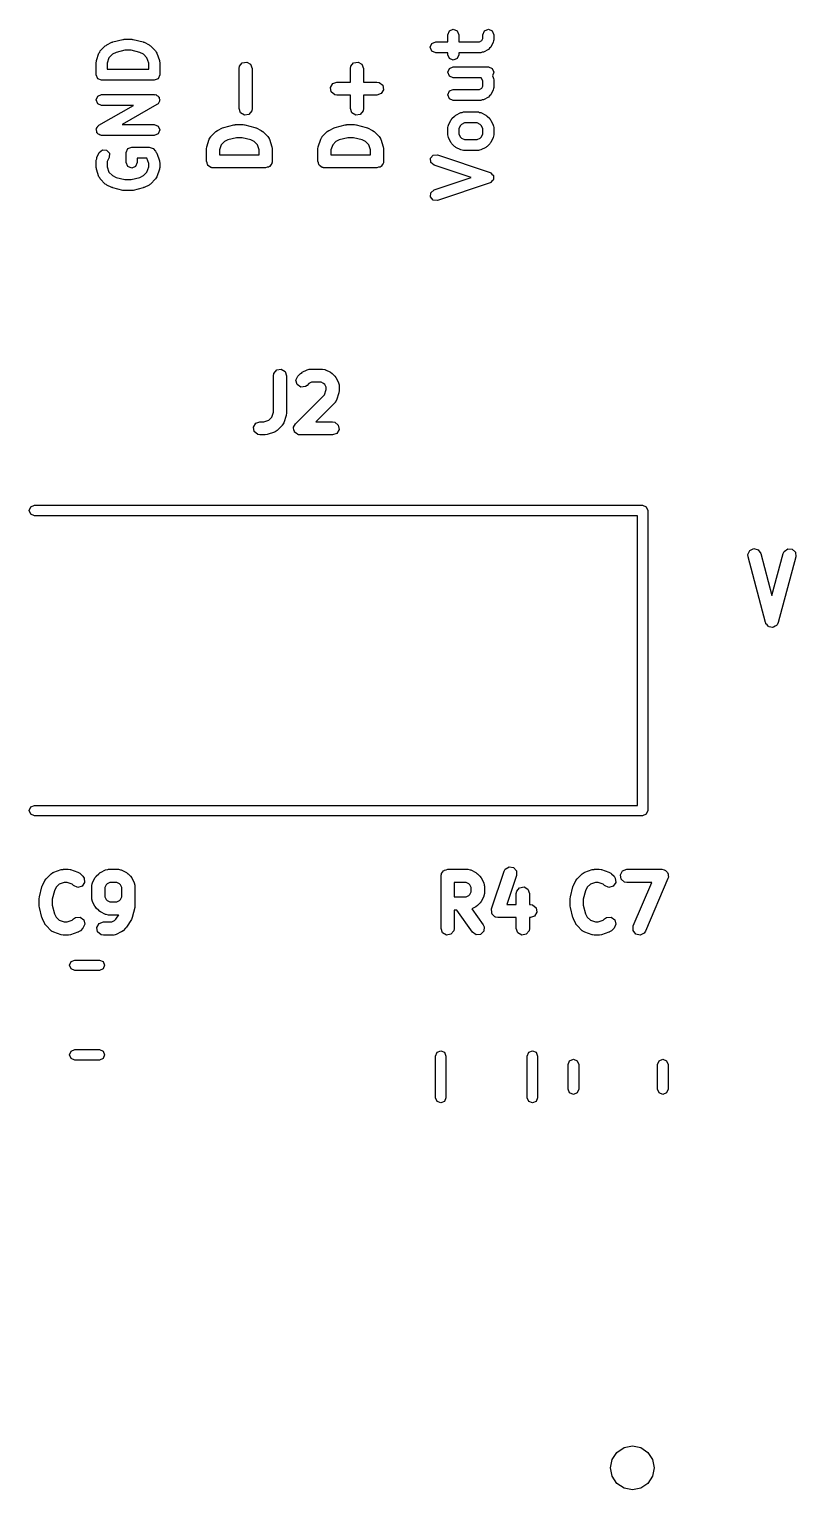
# Model space of a CAD drawing. Extents: x 83.3 to 116.6, y -116.8 to -83.3.
# Drawn here: x 96.94 to 105.68, y -99.97 to -83.32 of the extents above; entities that cross this region are included whole.
import ezdxf

# ---------------------------------------------------------------- set-up
doc = ezdxf.new("R2010")
doc.units = 0
doc.layers.add('BLACK', color=7, linetype='CONTINUOUS')

msp = doc.modelspace()

# ---------------------------------------------------------------- linework, layer by layer
at = {"layer": 'BLACK', "linetype": 'CONTINUOUS'}
for p, q in [((101.714, -83.3857), (101.732, -83.3415)), ((101.714, -83.4661), (101.714, -83.3857)), ((101.732, -83.3415), (101.776, -83.3232)), ((101.776, -83.3232), (101.821, -83.3415)), ((101.821, -83.3415), (101.839, -83.3857)), ((101.839, -83.3857), (101.839, -83.4661)), ((102.114, -83.3857), (102.132, -83.3415)), ((102.114, -83.4281), (102.114, -83.3857)), ((102.132, -83.3415), (102.176, -83.3232)), ((102.176, -83.3232), (102.221, -83.3415)), ((102.221, -83.3415), (102.239, -83.3857)), ((102.239, -83.3857), (102.239, -83.4429)), ((97.7508, -83.5701), (97.8079, -83.5129)), ((97.8079, -83.5129), (97.8175, -83.509)), ((97.8175, -83.509), (97.8242, -83.5012)), ((97.8242, -83.5012), (97.8813, -83.4727)), ((97.8813, -83.4727), (97.8884, -83.4722)), ((97.8884, -83.4722), (97.8941, -83.4679)), ((97.8941, -83.4679), (98.0084, -83.4394)), ((98.0084, -83.4394), (98.0162, -83.4405)), ((98.0162, -83.4405), (98.0236, -83.4375)), ((98.0236, -83.4375), (98.1093, -83.4375)), ((98.1093, -83.4375), (98.1166, -83.4405)), ((98.1166, -83.4405), (98.1244, -83.4394)), ((98.1244, -83.4394), (98.2387, -83.4679)), ((98.2387, -83.4679), (98.2444, -83.4722)), ((98.2444, -83.4722), (98.2515, -83.4727)), ((98.2515, -83.4727), (98.3087, -83.5012)), ((98.3087, -83.5012), (98.3154, -83.509)), ((98.3154, -83.509), (98.3249, -83.5129)), ((98.3249, -83.5129), (98.3821, -83.5701)), ((101.514, -83.5286), (101.532, -83.4844)), ((101.532, -83.5728), (101.514, -83.5286)), ((101.532, -83.4844), (101.576, -83.4661)), ((101.576, -83.4661), (101.714, -83.4661)), ((101.839, -83.4661), (102.076, -83.4661)), ((102.076, -83.4661), (102.101, -83.4534)), ((102.101, -83.4534), (102.114, -83.4281)), ((102.189, -83.5409), (102.176, -83.5559)), ((102.204, -83.5279), (102.189, -83.5409)), ((102.232, -83.4708), (102.204, -83.5279)), ((102.233, -83.4563), (102.232, -83.4708)), ((102.239, -83.4429), (102.233, -83.4563)), ((97.7039, -83.7), (97.7079, -83.6905)), ((97.7039, -83.8429), (97.7039, -83.7)), ((97.7071, -83.6802), (97.7357, -83.5945)), ((97.7079, -83.6905), (97.7071, -83.6802)), ((97.7357, -83.5945), (97.7452, -83.5835)), ((97.7452, -83.5835), (97.7508, -83.5701)), ((97.8496, -83.648), (97.8289, -83.7101)), ((97.8289, -83.7101), (97.8289, -83.7804)), ((97.8892, -83.6085), (97.8496, -83.648)), ((97.9311, -83.5875), (97.8892, -83.6085)), ((98.0313, -83.5625), (97.9311, -83.5875)), ((98.1016, -83.5625), (98.0313, -83.5625)), ((98.2018, -83.5875), (98.1016, -83.5625)), ((98.2437, -83.6085), (98.2018, -83.5875)), ((98.2832, -83.648), (98.2437, -83.6085)), ((98.3039, -83.7101), (98.2832, -83.648)), ((98.3039, -83.7804), (98.3039, -83.7101)), ((98.3821, -83.5701), (98.3876, -83.5835)), ((98.3876, -83.5835), (98.3971, -83.5945)), ((98.3971, -83.5945), (98.4257, -83.6802)), ((98.4257, -83.6802), (98.425, -83.6905)), ((98.425, -83.6905), (98.4289, -83.7)), ((98.4289, -83.7), (98.4289, -83.8429)), ((99.3374, -83.7458), (99.3704, -83.7065)), ((99.3704, -83.7065), (99.4209, -83.6976)), ((99.4209, -83.6976), (99.4653, -83.7232)), ((100.607, -83.7458), (100.64, -83.7065)), ((100.64, -83.7065), (100.691, -83.6976)), ((100.691, -83.6976), (100.735, -83.7232)), ((101.576, -83.5911), (101.532, -83.5728)), ((101.714, -83.5911), (101.576, -83.5911)), ((101.714, -83.6143), (101.714, -83.5911)), ((101.732, -83.6585), (101.714, -83.6143)), ((101.776, -83.6768), (101.732, -83.6585)), ((101.821, -83.6585), (101.776, -83.6768)), ((101.839, -83.6143), (101.821, -83.6585)), ((102.091, -83.5911), (101.839, -83.5911)), ((101.839, -83.5911), (101.839, -83.6143)), ((102.104, -83.5855), (102.091, -83.5911)), ((102.119, -83.5845), (102.104, -83.5855)), ((102.176, -83.5559), (102.119, -83.5845)), ((97.7222, -83.8871), (97.7039, -83.8429)), ((97.8289, -83.7804), (98.3039, -83.7804)), ((98.4289, -83.8429), (98.4106, -83.8871)), ((99.3329, -83.7714), (99.3374, -83.7458)), ((99.3329, -84.2286), (99.3329, -83.7714)), ((99.4653, -83.7232), (99.4829, -83.7714)), ((99.4829, -83.7714), (99.4829, -84.2286)), ((100.603, -83.7714), (100.607, -83.7458)), ((100.603, -83.925), (100.603, -83.7714)), ((100.735, -83.7232), (100.753, -83.7714)), ((100.753, -83.7714), (100.753, -83.925)), ((101.714, -83.8143), (101.732, -83.7701)), ((101.732, -83.8585), (101.714, -83.8143)), ((101.732, -83.7701), (101.776, -83.7518)), ((101.776, -83.8768), (101.732, -83.8585)), ((101.776, -83.7518), (102.176, -83.7518)), ((102.093, -83.8768), (101.776, -83.8768)), ((102.096, -83.8799), (102.093, -83.8768)), ((102.114, -83.9148), (102.096, -83.8799)), ((102.176, -83.7518), (102.221, -83.7701)), ((102.221, -83.7701), (102.239, -83.8143)), ((102.239, -83.8143), (102.223, -83.8531)), ((102.223, -83.8531), (102.232, -83.8721)), ((102.232, -83.8721), (102.233, -83.8866)), ((97.7664, -83.9054), (97.7222, -83.8871)), ((98.3664, -83.9054), (97.7664, -83.9054)), ((98.4106, -83.8871), (98.3664, -83.9054)), ((100.375, -83.987), (100.401, -83.9425)), ((100.384, -84.0375), (100.375, -83.987)), ((100.424, -84.0705), (100.384, -84.0375)), ((100.401, -83.9425), (100.449, -83.925)), ((100.449, -83.925), (100.603, -83.925)), ((100.753, -83.925), (100.906, -83.925)), ((100.906, -83.925), (100.932, -83.9295)), ((100.932, -83.9295), (100.971, -83.9625)), ((100.98, -84.013), (100.955, -84.0575)), ((100.971, -83.9625), (100.98, -84.013)), ((101.714, -84.0714), (101.732, -84.0272)), ((101.732, -84.0272), (101.776, -84.0089)), ((101.776, -84.0089), (102.076, -84.0089)), ((102.076, -84.0089), (102.101, -83.9963)), ((102.101, -83.9963), (102.114, -83.971)), ((102.114, -83.971), (102.114, -83.9148)), ((102.232, -84.0137), (102.204, -84.0708)), ((102.233, -83.9992), (102.232, -84.0137)), ((102.233, -83.8866), (102.239, -83.9)), ((102.239, -83.9857), (102.233, -83.9992)), ((102.239, -83.9), (102.239, -83.9857)), ((97.7039, -84.1286), (97.7222, -84.0844)), ((97.7222, -84.1728), (97.7039, -84.1286)), ((97.7222, -84.0844), (97.7664, -84.0661)), ((97.7664, -84.1911), (97.7222, -84.1728)), ((97.7354, -84.4172), (98.1311, -84.1911)), ((97.7664, -84.0661), (98.3664, -84.0661)), ((98.1311, -84.1911), (97.7664, -84.1911)), ((98.3974, -84.1828), (98.0018, -84.4089)), ((98.3664, -84.0661), (98.3744, -84.0694)), ((98.3744, -84.0694), (98.3829, -84.0683)), ((98.3829, -84.0683), (98.3957, -84.0782)), ((98.3957, -84.0782), (98.4106, -84.0844)), ((98.4027, -84.176), (98.3974, -84.1828)), ((98.4106, -84.1728), (98.4027, -84.176)), ((98.4106, -84.0844), (98.4139, -84.0923)), ((98.4168, -84.1578), (98.4106, -84.1728)), ((98.4139, -84.0923), (98.4207, -84.0976)), ((98.4267, -84.145), (98.4168, -84.1578)), ((98.4207, -84.0976), (98.4227, -84.1136)), ((98.4227, -84.1136), (98.4289, -84.1286)), ((98.4289, -84.1286), (98.4256, -84.1365)), ((98.4256, -84.1365), (98.4267, -84.145)), ((100.449, -84.075), (100.424, -84.0705)), ((100.603, -84.075), (100.449, -84.075)), ((100.603, -84.2286), (100.603, -84.075)), ((100.906, -84.075), (100.753, -84.075)), ((100.753, -84.075), (100.753, -84.2286)), ((100.955, -84.0575), (100.906, -84.075)), ((101.732, -84.1156), (101.714, -84.0714)), ((101.776, -84.1339), (101.732, -84.1156)), ((102.091, -84.1339), (101.776, -84.1339)), ((102.104, -84.1284), (102.091, -84.1339)), ((102.119, -84.1273), (102.104, -84.1284)), ((102.176, -84.0988), (102.119, -84.1273)), ((102.189, -84.0838), (102.176, -84.0988)), ((102.204, -84.0708), (102.189, -84.0838)), ((99.3504, -84.2768), (99.3329, -84.2286)), ((99.3948, -84.3024), (99.3504, -84.2768)), ((99.4454, -84.2935), (99.3948, -84.3024)), ((99.4783, -84.2542), (99.4454, -84.2935)), ((99.4829, -84.2286), (99.4783, -84.2542)), ((100.62, -84.2768), (100.603, -84.2286)), ((100.665, -84.3024), (100.62, -84.2768)), ((100.715, -84.2935), (100.665, -84.3024)), ((100.748, -84.2542), (100.715, -84.2935)), ((100.753, -84.2286), (100.748, -84.2542)), ((101.721, -84.4149), (101.749, -84.3578)), ((101.749, -84.3578), (101.757, -84.351)), ((101.757, -84.351), (101.761, -84.3415)), ((101.761, -84.3415), (101.789, -84.3129)), ((101.789, -84.3129), (101.799, -84.309)), ((101.799, -84.309), (101.806, -84.3012)), ((101.806, -84.3012), (101.863, -84.2727)), ((101.863, -84.2727), (101.877, -84.2716)), ((101.877, -84.2716), (101.891, -84.2661)), ((101.891, -84.2661), (102.062, -84.2661)), ((102.062, -84.2661), (102.076, -84.2716)), ((102.076, -84.2716), (102.09, -84.2727)), ((102.09, -84.2727), (102.147, -84.3012)), ((102.147, -84.3012), (102.154, -84.309)), ((102.154, -84.309), (102.163, -84.3129)), ((102.163, -84.3129), (102.192, -84.3415)), ((102.192, -84.3415), (102.196, -84.351)), ((102.196, -84.351), (102.204, -84.3578)), ((102.204, -84.3578), (102.232, -84.4149)), ((97.7039, -84.4714), (97.7072, -84.4635)), ((97.7101, -84.4864), (97.7039, -84.4714)), ((97.7061, -84.455), (97.716, -84.4422)), ((97.7072, -84.4635), (97.7061, -84.455)), ((97.7122, -84.5024), (97.7101, -84.4864)), ((97.7189, -84.5077), (97.7122, -84.5024)), ((97.716, -84.4422), (97.7222, -84.4272)), ((97.7222, -84.5156), (97.7189, -84.5077)), ((97.7222, -84.4272), (97.7302, -84.4239)), ((97.7372, -84.5218), (97.7222, -84.5156)), ((97.7302, -84.4239), (97.7354, -84.4172)), ((97.75, -84.5317), (97.7372, -84.5218)), ((97.7585, -84.5306), (97.75, -84.5317)), ((97.7664, -84.5339), (97.7585, -84.5306)), ((98.3664, -84.5339), (97.7664, -84.5339)), ((98.0018, -84.4089), (98.3664, -84.4089)), ((98.3664, -84.4089), (98.4106, -84.4272)), ((98.4106, -84.5156), (98.3664, -84.5339)), ((98.4106, -84.4272), (98.4289, -84.4714)), ((98.4289, -84.4714), (98.4106, -84.5156)), ((99.0063, -84.5534), (99.0101, -84.551)), ((99.0101, -84.551), (99.012, -84.547)), ((99.012, -84.547), (99.0691, -84.4898)), ((99.0691, -84.4898), (99.0875, -84.477)), ((99.0875, -84.477), (99.0886, -84.4758)), ((99.0886, -84.4758), (99.1457, -84.4472)), ((99.1457, -84.4472), (99.1582, -84.4435)), ((99.1582, -84.4435), (99.1611, -84.4415)), ((99.1611, -84.4415), (99.2754, -84.413)), ((99.2754, -84.413), (99.2903, -84.4119)), ((99.2903, -84.4119), (99.2936, -84.4107)), ((99.2936, -84.4107), (99.3793, -84.4107)), ((99.3793, -84.4107), (99.394, -84.4133)), ((99.394, -84.4133), (99.3975, -84.413)), ((99.3975, -84.413), (99.5118, -84.4415)), ((99.5118, -84.4415), (99.5236, -84.4468)), ((99.5236, -84.4468), (99.5271, -84.4472)), ((99.5271, -84.4472), (99.5843, -84.4758)), ((99.5843, -84.4758), (99.6023, -84.4891)), ((99.6023, -84.4891), (99.6037, -84.4898)), ((99.6037, -84.4898), (99.6609, -84.547)), ((99.6609, -84.547), (99.6758, -84.5683)), ((100.276, -84.5534), (100.28, -84.551)), ((100.28, -84.551), (100.282, -84.547)), ((100.282, -84.547), (100.339, -84.4898)), ((100.339, -84.4898), (100.357, -84.477)), ((100.357, -84.477), (100.359, -84.4758)), ((100.359, -84.4758), (100.416, -84.4472)), ((100.416, -84.4472), (100.428, -84.4435)), ((100.428, -84.4435), (100.431, -84.4415)), ((100.431, -84.4415), (100.545, -84.413)), ((100.545, -84.413), (100.56, -84.4119)), ((100.56, -84.4119), (100.564, -84.4107)), ((100.564, -84.4107), (100.649, -84.4107)), ((100.649, -84.4107), (100.664, -84.4133)), ((100.664, -84.4133), (100.667, -84.413)), ((100.667, -84.413), (100.782, -84.4415)), ((100.782, -84.4415), (100.794, -84.4468)), ((100.794, -84.4468), (100.797, -84.4472)), ((100.797, -84.4472), (100.854, -84.4758)), ((100.854, -84.4758), (100.872, -84.4891)), ((100.872, -84.4891), (100.874, -84.4898)), ((100.874, -84.4898), (100.931, -84.547)), ((100.931, -84.547), (100.946, -84.5683)), ((101.714, -84.4429), (101.719, -84.4294)), ((101.714, -84.5286), (101.714, -84.4429)), ((101.719, -84.542), (101.714, -84.5286)), ((101.719, -84.4294), (101.721, -84.4149)), ((101.721, -84.5565), (101.719, -84.542)), ((101.856, -84.4227), (101.839, -84.4576)), ((101.839, -84.4576), (101.839, -84.5138)), ((101.839, -84.5138), (101.856, -84.5487)), ((101.871, -84.4085), (101.856, -84.4227)), ((101.856, -84.5487), (101.871, -84.5629)), ((101.905, -84.3911), (101.871, -84.4085)), ((102.047, -84.3911), (101.905, -84.3911)), ((102.082, -84.4085), (102.047, -84.3911)), ((102.096, -84.4227), (102.082, -84.4085)), ((102.082, -84.5629), (102.096, -84.5487)), ((102.114, -84.4576), (102.096, -84.4227)), ((102.096, -84.5487), (102.114, -84.5138)), ((102.114, -84.5138), (102.114, -84.4576)), ((102.232, -84.4149), (102.233, -84.4294)), ((102.233, -84.542), (102.232, -84.5565)), ((102.233, -84.4294), (102.239, -84.4429)), ((102.239, -84.5286), (102.233, -84.542)), ((102.239, -84.4429), (102.239, -84.5286)), ((97.7391, -84.7292), (97.7752, -84.6978)), ((97.7752, -84.6978), (97.823, -84.7012)), ((97.823, -84.7012), (97.8543, -84.7374)), ((98.0468, -84.7286), (98.0651, -84.6844)), ((98.0651, -84.6844), (98.1093, -84.6661)), ((98.1093, -84.6661), (98.3093, -84.6661)), ((98.3093, -84.6661), (98.3207, -84.6708)), ((98.3207, -84.6708), (98.3535, -84.6844)), ((98.3535, -84.6844), (98.382, -84.7129)), ((98.382, -84.7129), (98.3876, -84.7264)), ((98.9614, -84.6857), (98.9653, -84.6636)), ((98.9614, -84.8286), (98.9614, -84.6857)), ((98.9653, -84.662), (98.9938, -84.5763)), ((98.9653, -84.6636), (98.9653, -84.662)), ((98.9938, -84.5763), (99.0063, -84.5534)), ((99.1306, -84.6405), (99.1114, -84.6979)), ((99.1114, -84.6979), (99.1114, -84.7536)), ((99.1666, -84.6045), (99.1306, -84.6405)), ((99.2055, -84.585), (99.1666, -84.6045)), ((99.3028, -84.5607), (99.2055, -84.585)), ((99.3701, -84.5607), (99.3028, -84.5607)), ((99.4674, -84.585), (99.3701, -84.5607)), ((99.5063, -84.6045), (99.4674, -84.585)), ((99.5423, -84.6405), (99.5063, -84.6045)), ((99.5614, -84.6979), (99.5423, -84.6405)), ((99.5614, -84.7536), (99.5614, -84.6979)), ((99.6758, -84.5683), (99.6762, -84.5728)), ((99.6762, -84.5728), (99.679, -84.5763)), ((99.679, -84.5763), (99.7076, -84.662)), ((99.7076, -84.662), (99.7109, -84.6842)), ((99.7109, -84.6842), (99.7114, -84.6857)), ((99.7114, -84.6857), (99.7114, -84.8286)), ((100.231, -84.6857), (100.235, -84.6636)), ((100.231, -84.8286), (100.231, -84.6857)), ((100.235, -84.662), (100.264, -84.5763)), ((100.235, -84.6636), (100.235, -84.662)), ((100.264, -84.5763), (100.276, -84.5534)), ((100.401, -84.6405), (100.381, -84.6979)), ((100.381, -84.6979), (100.381, -84.7536)), ((100.437, -84.6045), (100.401, -84.6405)), ((100.475, -84.585), (100.437, -84.6045)), ((100.573, -84.5607), (100.475, -84.585)), ((100.64, -84.5607), (100.573, -84.5607)), ((100.737, -84.585), (100.64, -84.5607)), ((100.776, -84.6045), (100.737, -84.585)), ((100.812, -84.6405), (100.776, -84.6045)), ((100.831, -84.6979), (100.812, -84.6405)), ((100.831, -84.7536), (100.831, -84.6979)), ((100.946, -84.5683), (100.946, -84.5728)), ((100.946, -84.5728), (100.949, -84.5763)), ((100.949, -84.5763), (100.978, -84.662)), ((100.978, -84.662), (100.981, -84.6842)), ((100.981, -84.6842), (100.981, -84.6857)), ((100.981, -84.6857), (100.981, -84.8286)), ((101.749, -84.6137), (101.721, -84.5565)), ((101.757, -84.6204), (101.749, -84.6137)), ((101.761, -84.6299), (101.757, -84.6204)), ((101.789, -84.6585), (101.761, -84.6299)), ((101.799, -84.6624), (101.789, -84.6585)), ((101.806, -84.6702), (101.799, -84.6624)), ((101.863, -84.6988), (101.806, -84.6702)), ((101.877, -84.6998), (101.863, -84.6988)), ((101.871, -84.5629), (101.905, -84.5804)), ((101.891, -84.7054), (101.877, -84.6998)), ((102.062, -84.7054), (101.891, -84.7054)), ((101.905, -84.5804), (102.047, -84.5804)), ((102.047, -84.5804), (102.082, -84.5629)), ((102.076, -84.6998), (102.062, -84.7054)), ((102.09, -84.6988), (102.076, -84.6998)), ((102.147, -84.6702), (102.09, -84.6988)), ((102.154, -84.6624), (102.147, -84.6702)), ((102.163, -84.6585), (102.154, -84.6624)), ((102.192, -84.6299), (102.163, -84.6585)), ((102.196, -84.6204), (102.192, -84.6299)), ((102.204, -84.6137), (102.196, -84.6204)), ((102.232, -84.5565), (102.204, -84.6137)), ((97.7039, -84.8143), (97.7095, -84.8008)), ((97.7039, -84.9), (97.7039, -84.8143)), ((97.7095, -84.8008), (97.7105, -84.7863)), ((97.7105, -84.7863), (97.7391, -84.7292)), ((97.8509, -84.7851), (97.8289, -84.829)), ((97.8289, -84.829), (97.8289, -84.8899)), ((97.8543, -84.7374), (97.8509, -84.7851)), ((98.0468, -84.8429), (98.0468, -84.7286)), ((98.0651, -84.8871), (98.0468, -84.8429)), ((98.1718, -84.8429), (98.1535, -84.8871)), ((98.2833, -84.7911), (98.1718, -84.7911)), ((98.1718, -84.7911), (98.1718, -84.8429)), ((98.3039, -84.853), (98.2833, -84.7911)), ((98.3039, -84.8899), (98.3039, -84.853)), ((98.3876, -84.7264), (98.3971, -84.7374)), ((98.3971, -84.7374), (98.4257, -84.8231)), ((98.4257, -84.8231), (98.425, -84.8334)), ((98.425, -84.8334), (98.4289, -84.8429)), ((98.4289, -84.8429), (98.4289, -84.9)), ((98.9681, -84.8469), (98.9614, -84.8286)), ((98.9715, -84.8661), (98.9681, -84.8469)), ((98.9767, -84.8704), (98.9715, -84.8661)), ((98.979, -84.8768), (98.9767, -84.8704)), ((98.9958, -84.8865), (98.979, -84.8768)), ((99.1114, -84.7536), (99.5614, -84.7536)), ((99.6944, -84.8691), (99.6846, -84.886)), ((99.7069, -84.8542), (99.6944, -84.8691)), ((99.7086, -84.8445), (99.7069, -84.8542)), ((99.7103, -84.8416), (99.7086, -84.8445)), ((99.7114, -84.8286), (99.7097, -84.8383)), ((99.7097, -84.8383), (99.7103, -84.8416)), ((100.238, -84.8469), (100.231, -84.8286)), ((100.241, -84.8661), (100.238, -84.8469)), ((100.247, -84.8704), (100.241, -84.8661)), ((100.249, -84.8768), (100.247, -84.8704)), ((100.266, -84.8865), (100.249, -84.8768)), ((100.381, -84.7536), (100.831, -84.7536)), ((100.964, -84.8691), (100.955, -84.886)), ((100.977, -84.8542), (100.964, -84.8691)), ((100.979, -84.8445), (100.977, -84.8542)), ((100.98, -84.8416), (100.979, -84.8445)), ((100.981, -84.8286), (100.98, -84.8383)), ((100.98, -84.8383), (100.98, -84.8416)), ((101.517, -84.7945), (101.548, -84.7584)), ((101.521, -84.8422), (101.517, -84.7945)), ((101.557, -84.8736), (101.521, -84.8422)), ((101.548, -84.7584), (101.596, -84.755)), ((101.979, -85.0143), (101.557, -84.8736)), ((101.596, -84.755), (102.196, -84.955)), ((97.7079, -84.9095), (97.7039, -84.9)), ((97.7071, -84.9198), (97.7079, -84.9095)), ((97.7357, -85.0055), (97.7071, -84.9198)), ((97.7452, -85.0165), (97.7357, -85.0055)), ((97.7508, -85.0299), (97.7452, -85.0165)), ((97.8079, -85.0871), (97.7508, -85.0299)), ((97.8289, -84.8899), (97.8496, -84.952)), ((97.8496, -84.952), (97.8892, -84.9915)), ((97.8892, -84.9915), (97.9311, -85.0125)), ((97.9311, -85.0125), (98.0313, -85.0375)), ((98.0313, -85.0375), (98.1016, -85.0375)), ((98.1093, -84.9054), (98.0651, -84.8871)), ((98.1016, -85.0375), (98.2018, -85.0125)), ((98.1535, -84.8871), (98.1093, -84.9054)), ((98.2018, -85.0125), (98.2437, -84.9915)), ((98.2437, -84.9915), (98.2832, -84.952)), ((98.2832, -84.952), (98.3039, -84.8899)), ((98.3821, -85.0299), (98.3249, -85.0871)), ((98.3876, -85.0165), (98.3821, -85.0299)), ((98.3971, -85.0055), (98.3876, -85.0165)), ((98.4257, -84.9198), (98.3971, -85.0055)), ((98.4289, -84.9), (98.425, -84.9095)), ((98.425, -84.9095), (98.4257, -84.9198)), ((99.0108, -84.899), (98.9958, -84.8865)), ((99.0205, -84.9008), (99.0108, -84.899)), ((99.0234, -84.9024), (99.0205, -84.9008)), ((99.0267, -84.9019), (99.0234, -84.9024)), ((99.0364, -84.9036), (99.0267, -84.9019)), ((99.6364, -84.9036), (99.0364, -84.9036)), ((99.6547, -84.8969), (99.6364, -84.9036)), ((99.6739, -84.8935), (99.6547, -84.8969)), ((99.6783, -84.8883), (99.6739, -84.8935)), ((99.6846, -84.886), (99.6783, -84.8883)), ((100.281, -84.899), (100.266, -84.8865)), ((100.291, -84.9008), (100.281, -84.899)), ((100.293, -84.9024), (100.291, -84.9008)), ((100.297, -84.9019), (100.293, -84.9024)), ((100.306, -84.9036), (100.297, -84.9019)), ((100.906, -84.9036), (100.306, -84.9036)), ((100.925, -84.8969), (100.906, -84.9036)), ((100.944, -84.8935), (100.925, -84.8969)), ((100.948, -84.8883), (100.944, -84.8935)), ((100.955, -84.886), (100.948, -84.8883)), ((101.557, -85.155), (101.979, -85.0143)), ((102.196, -84.955), (102.2, -84.9581)), ((102.2, -84.9581), (102.204, -84.9584)), ((102.204, -84.9584), (102.217, -84.9733)), ((102.217, -84.9733), (102.232, -84.9863)), ((102.232, -85.0422), (102.217, -85.0552)), ((102.232, -84.9863), (102.233, -84.991)), ((102.233, -85.0376), (102.232, -85.0422)), ((102.233, -84.991), (102.236, -84.9945)), ((102.236, -85.034), (102.233, -85.0376)), ((102.236, -84.9945), (102.234, -85.0143)), ((102.234, -85.0143), (102.236, -85.034)), ((97.8175, -85.091), (97.8079, -85.0871)), ((97.8242, -85.0988), (97.8175, -85.091)), ((97.8813, -85.1273), (97.8242, -85.0988)), ((97.8884, -85.1278), (97.8813, -85.1273)), ((97.8941, -85.1321), (97.8884, -85.1278)), ((98.0084, -85.1606), (97.8941, -85.1321)), ((98.0162, -85.1595), (98.0084, -85.1606)), ((98.0236, -85.1625), (98.0162, -85.1595)), ((98.1093, -85.1625), (98.0236, -85.1625)), ((98.1166, -85.1595), (98.1093, -85.1625)), ((98.1244, -85.1606), (98.1166, -85.1595)), ((98.2387, -85.1321), (98.1244, -85.1606)), ((98.2444, -85.1278), (98.2387, -85.1321)), ((98.2515, -85.1273), (98.2444, -85.1278)), ((98.3087, -85.0988), (98.2515, -85.1273)), ((98.3154, -85.091), (98.3087, -85.0988)), ((98.3249, -85.0871), (98.3154, -85.091)), ((101.517, -85.234), (101.521, -85.1863)), ((101.521, -85.1863), (101.557, -85.155)), ((102.196, -85.0736), (101.596, -85.2736)), ((102.2, -85.0705), (102.196, -85.0736)), ((102.204, -85.0702), (102.2, -85.0705)), ((102.217, -85.0552), (102.204, -85.0702)), ((101.548, -85.2702), (101.517, -85.234)), ((101.596, -85.2736), (101.548, -85.2702)), ((99.7295, -87.2458), (99.7625, -87.2065)), ((99.7625, -87.2065), (99.813, -87.1976)), ((99.813, -87.1976), (99.8575, -87.2232)), ((100.052, -87.2329), (100.109, -87.2043)), ((100.109, -87.2043), (100.134, -87.1969)), ((100.134, -87.1969), (100.139, -87.198)), ((100.139, -87.198), (100.143, -87.1964)), ((100.143, -87.1964), (100.286, -87.1964)), ((100.286, -87.1964), (100.311, -87.201)), ((100.311, -87.201), (100.315, -87.2038)), ((100.315, -87.2038), (100.319, -87.2043)), ((100.319, -87.2043), (100.376, -87.2329)), ((99.725, -87.2714), (99.7295, -87.2458)), ((99.725, -87.6878), (99.725, -87.2714)), ((99.8575, -87.2232), (99.875, -87.2714)), ((99.875, -87.2714), (99.875, -87.7)), ((99.9824, -87.322), (100.004, -87.2755)), ((99.9957, -87.3716), (99.9824, -87.322)), ((100.038, -87.401), (99.9957, -87.3716)), ((100.004, -87.2755), (100.033, -87.247)), ((100.033, -87.247), (100.051, -87.2341)), ((100.051, -87.2341), (100.052, -87.2329)), ((100.13, -87.3616), (100.11, -87.3816)), ((100.161, -87.3464), (100.13, -87.3616)), ((100.268, -87.3464), (100.161, -87.3464)), ((100.298, -87.3616), (100.268, -87.3464)), ((100.31, -87.373), (100.298, -87.3616)), ((100.325, -87.4034), (100.31, -87.373)), ((100.376, -87.2329), (100.394, -87.2463)), ((100.394, -87.2463), (100.396, -87.247)), ((100.396, -87.247), (100.424, -87.2755)), ((100.424, -87.2755), (100.437, -87.2939)), ((100.437, -87.2939), (100.439, -87.295)), ((100.439, -87.295), (100.467, -87.3522)), ((100.467, -87.3522), (100.475, -87.3771)), ((100.475, -87.3771), (100.473, -87.3815)), ((99.9755, -87.8184), (100.306, -87.4881)), ((100.089, -87.3965), (100.038, -87.401)), ((100.11, -87.3816), (100.089, -87.3965)), ((100.306, -87.4881), (100.325, -87.4307)), ((100.325, -87.4307), (100.325, -87.4034)), ((100.471, -87.4666), (100.443, -87.5523)), ((100.475, -87.4429), (100.471, -87.4649)), ((100.471, -87.4649), (100.471, -87.4666)), ((100.473, -87.3815), (100.475, -87.3857)), ((100.475, -87.3857), (100.475, -87.4429)), ((99.7059, -87.7452), (99.725, -87.6878)), ((99.875, -87.7), (99.8711, -87.7221)), ((100.424, -87.5816), (100.21, -87.7964)), ((100.426, -87.5775), (100.424, -87.5816)), ((100.43, -87.5752), (100.426, -87.5775)), ((100.443, -87.5523), (100.43, -87.5752)), ((99.4976, -87.8584), (99.5232, -87.814)), ((99.5065, -87.9089), (99.4976, -87.8584)), ((99.5232, -87.814), (99.5714, -87.7964)), ((99.5714, -87.7964), (99.6164, -87.7964)), ((99.6164, -87.7964), (99.6738, -87.7773)), ((99.6738, -87.7773), (99.7059, -87.7452)), ((99.8245, -87.8387), (99.7673, -87.8959)), ((99.8264, -87.8347), (99.8245, -87.8387)), ((99.8302, -87.8323), (99.8264, -87.8347)), ((99.8426, -87.8094), (99.8302, -87.8323)), ((99.8712, -87.7237), (99.8426, -87.8094)), ((99.8711, -87.7221), (99.8712, -87.7237)), ((99.9539, -87.8649), (99.9553, -87.8618)), ((99.9597, -87.8867), (99.9539, -87.8649)), ((99.9547, -87.8584), (99.966, -87.8388)), ((99.9553, -87.8618), (99.9547, -87.8584)), ((99.966, -87.8388), (99.9755, -87.8184)), ((100.21, -87.7964), (100.4, -87.7964)), ((100.4, -87.7964), (100.426, -87.801)), ((100.426, -87.801), (100.465, -87.8339)), ((100.465, -87.8339), (100.474, -87.8845)), ((99.5458, -87.9419), (99.5065, -87.9089)), ((99.5714, -87.9464), (99.5458, -87.9419)), ((99.6286, -87.9464), (99.5714, -87.9464)), ((99.6301, -87.9459), (99.6286, -87.9464)), ((99.6523, -87.9426), (99.6301, -87.9459)), ((99.738, -87.914), (99.6523, -87.9426)), ((99.7415, -87.9112), (99.738, -87.914)), ((99.746, -87.9108), (99.7415, -87.9112)), ((99.7673, -87.8959), (99.746, -87.9108)), ((99.9636, -87.9089), (99.9597, -87.8867)), ((99.9662, -87.9111), (99.9636, -87.9089)), ((99.9671, -87.9144), (99.9662, -87.9111)), ((99.9856, -87.9274), (99.9671, -87.9144)), ((100.003, -87.9419), (99.9856, -87.9274)), ((100.008, -87.9427), (100.003, -87.9419)), ((100.009, -87.9439), (100.008, -87.9427)), ((100.012, -87.9436), (100.009, -87.9439)), ((100.029, -87.9464), (100.012, -87.9436)), ((100.4, -87.9464), (100.029, -87.9464)), ((100.448, -87.9289), (100.4, -87.9464)), ((100.474, -87.8845), (100.448, -87.9289)), ((96.94, -88.8075), (96.9576, -88.7651)), ((96.9576, -88.8499), (96.94, -88.8075)), ((96.9576, -88.7651), (97, -88.7475)), ((97, -88.8675), (96.9576, -88.8499)), ((97, -88.7475), (103.935, -88.7475)), ((103.875, -88.8675), (97, -88.8675)), ((103.875, -92.1675), (103.875, -88.8675)), ((103.935, -88.7475), (103.977, -88.7651)), ((103.977, -88.7651), (103.995, -88.8075)), ((103.995, -88.8075), (103.995, -92.2275)), ((105.135, -89.3094), (105.157, -89.2629)), ((105.137, -89.3353), (105.135, -89.3094)), ((105.337, -90.0853), (105.137, -89.3353)), ((105.157, -89.2629), (105.203, -89.2413)), ((105.203, -89.2413), (105.253, -89.2546)), ((105.253, -89.2546), (105.282, -89.2967)), ((105.282, -89.2967), (105.41, -89.7749)), ((105.41, -89.7749), (105.537, -89.2967)), ((105.682, -89.3353), (105.482, -90.0853)), ((105.537, -89.2967), (105.548, -89.2731)), ((105.548, -89.2731), (105.59, -89.2436)), ((105.59, -89.2436), (105.641, -89.248)), ((105.641, -89.248), (105.678, -89.2842)), ((105.678, -89.2842), (105.682, -89.3353)), ((105.341, -90.091), (105.337, -90.0853)), ((105.342, -90.0978), (105.341, -90.091)), ((105.356, -90.1115), (105.342, -90.0978)), ((105.367, -90.1274), (105.356, -90.1115)), ((105.373, -90.1292), (105.367, -90.1274)), ((105.378, -90.134), (105.373, -90.1292)), ((105.397, -90.1357), (105.378, -90.134)), ((105.416, -90.1407), (105.397, -90.1357)), ((105.422, -90.1378), (105.416, -90.1407)), ((105.429, -90.1384), (105.422, -90.1378)), ((105.445, -90.1273), (105.429, -90.1384)), ((105.463, -90.1191), (105.445, -90.1273)), ((105.466, -90.1129), (105.463, -90.1191)), ((105.471, -90.109), (105.466, -90.1129)), ((105.482, -90.0853), (105.471, -90.109)), ((96.94, -92.2275), (96.9576, -92.185)), ((96.9576, -92.185), (97, -92.1675)), ((97, -92.1675), (103.875, -92.1675)), ((96.9576, -92.2699), (96.94, -92.2275)), ((97, -92.2875), (96.9576, -92.2699)), ((103.935, -92.2875), (97, -92.2875)), ((103.977, -92.2699), (103.935, -92.2875)), ((103.995, -92.2275), (103.977, -92.2699)), ((102.368, -92.8962), (102.412, -92.8694)), ((102.412, -92.8694), (102.463, -92.8769)), ((97.0901, -93.0807), (97.1186, -93.0236)), ((97.1186, -93.0236), (97.132, -93.0056)), ((97.132, -93.0056), (97.1327, -93.0041)), ((97.1327, -93.0041), (97.1898, -92.947)), ((97.1898, -92.947), (97.2112, -92.932)), ((97.2112, -92.932), (97.2156, -92.9316)), ((97.2156, -92.9316), (97.2191, -92.9288)), ((97.2191, -92.9288), (97.3049, -92.9003)), ((97.3049, -92.9003), (97.327, -92.897)), ((97.327, -92.897), (97.3286, -92.8964)), ((97.3286, -92.8964), (97.3857, -92.8964)), ((97.3857, -92.8964), (97.4078, -92.9003)), ((97.4078, -92.9003), (97.4094, -92.9003)), ((97.4094, -92.9003), (97.4951, -92.9288)), ((97.4951, -92.9288), (97.5181, -92.9413)), ((97.5181, -92.9413), (97.5204, -92.9451)), ((97.5204, -92.9451), (97.5245, -92.947)), ((97.5245, -92.947), (97.553, -92.9755)), ((97.553, -92.9755), (97.568, -92.9969)), ((97.568, -92.9969), (97.5724, -93.048)), ((97.6615, -93.0522), (97.6901, -92.995)), ((97.6901, -92.995), (97.7034, -92.977)), ((97.7034, -92.977), (97.7041, -92.9755)), ((97.7041, -92.9755), (97.7327, -92.947)), ((97.7327, -92.947), (97.751, -92.9341)), ((97.751, -92.9341), (97.7522, -92.9329)), ((97.7522, -92.9329), (97.8093, -92.9043)), ((97.8093, -92.9043), (97.8343, -92.8969)), ((97.8343, -92.8969), (97.8386, -92.898)), ((97.8386, -92.898), (97.8429, -92.8964)), ((97.8429, -92.8964), (97.9571, -92.8964)), ((97.9571, -92.8964), (97.9828, -92.901)), ((97.9828, -92.901), (97.9862, -92.9038)), ((97.9862, -92.9038), (97.9907, -92.9043)), ((97.9907, -92.9043), (98.0478, -92.9329)), ((98.0478, -92.9329), (98.0658, -92.9463)), ((98.0658, -92.9463), (98.0673, -92.947)), ((98.0673, -92.947), (98.0959, -92.9755)), ((98.0959, -92.9755), (98.1088, -92.9939)), ((98.1088, -92.9939), (98.1099, -92.995)), ((98.1099, -92.995), (98.1385, -93.0522)), ((101.638, -92.9714), (101.639, -92.9617)), ((101.638, -93.5714), (101.638, -92.9714)), ((101.639, -92.9584), (101.64, -92.9555)), ((101.639, -92.9617), (101.639, -92.9584)), ((101.64, -92.9555), (101.642, -92.9458)), ((101.642, -92.9458), (101.655, -92.9308)), ((101.655, -92.9308), (101.664, -92.914)), ((101.664, -92.914), (101.671, -92.9117)), ((101.671, -92.9117), (101.675, -92.9065)), ((101.675, -92.9065), (101.694, -92.9031)), ((101.694, -92.9031), (101.713, -92.8964)), ((101.713, -92.8964), (101.941, -92.8964)), ((101.941, -92.8964), (101.967, -92.901)), ((101.967, -92.901), (101.97, -92.9038)), ((101.97, -92.9038), (101.975, -92.9043)), ((101.975, -92.9043), (102.032, -92.9329)), ((102.032, -92.9329), (102.05, -92.9463)), ((102.05, -92.9463), (102.051, -92.947)), ((102.051, -92.947), (102.08, -92.9755)), ((102.08, -92.9755), (102.093, -92.9939)), ((102.093, -92.9939), (102.094, -92.995)), ((102.094, -92.995), (102.123, -93.0522)), ((102.213, -93.3477), (102.356, -92.9191)), ((102.356, -92.9191), (102.368, -92.8962)), ((102.498, -92.9666), (102.388, -93.2964)), ((102.463, -92.8769), (102.497, -92.9153)), ((102.497, -92.9153), (102.498, -92.9666)), ((103.146, -93.0807), (103.174, -93.0236)), ((103.174, -93.0236), (103.188, -93.0056)), ((103.188, -93.0041), (103.245, -92.947)), ((103.188, -93.0056), (103.188, -93.0041)), ((103.245, -92.947), (103.267, -92.932)), ((103.267, -92.932), (103.271, -92.9316)), ((103.271, -92.9316), (103.275, -92.9288)), ((103.275, -92.9288), (103.36, -92.9003)), ((103.36, -92.9003), (103.383, -92.897)), ((103.383, -92.897), (103.384, -92.8964)), ((103.384, -92.8964), (103.441, -92.8964)), ((103.441, -92.8964), (103.463, -92.9003)), ((103.463, -92.9003), (103.465, -92.9003)), ((103.465, -92.9003), (103.551, -92.9288)), ((103.551, -92.9288), (103.574, -92.9413)), ((103.574, -92.9413), (103.576, -92.9451)), ((103.576, -92.9451), (103.58, -92.947)), ((103.58, -92.947), (103.609, -92.9755)), ((103.609, -92.9755), (103.623, -92.9969)), ((103.623, -92.9969), (103.628, -93.048)), ((103.682, -92.9584), (103.707, -92.914)), ((103.691, -93.0089), (103.682, -92.9584)), ((103.73, -93.0419), (103.691, -93.0089)), ((103.707, -92.914), (103.756, -92.8964)), ((103.756, -92.8964), (104.156, -92.8964)), ((104.224, -93.001), (103.967, -93.601)), ((104.156, -92.8964), (104.181, -92.901)), ((104.181, -92.901), (104.188, -92.9066)), ((104.188, -92.9066), (104.197, -92.9087)), ((104.197, -92.9087), (104.207, -92.9227)), ((104.207, -92.9227), (104.22, -92.9339)), ((104.22, -92.9339), (104.222, -92.9427)), ((104.222, -92.9427), (104.227, -92.9497)), ((104.225, -92.9921), (104.224, -93.001)), ((104.229, -92.9845), (104.225, -92.9921)), ((104.227, -92.9497), (104.226, -92.9672)), ((104.226, -92.9672), (104.229, -92.9845)), ((97.0558, -93.2104), (97.0844, -93.0961)), ((97.0844, -93.0961), (97.0897, -93.0843)), ((97.0897, -93.0843), (97.0901, -93.0807)), ((97.2279, -93.1405), (97.2036, -93.2378)), ((97.2474, -93.1016), (97.2279, -93.1405)), ((97.2834, -93.0656), (97.2474, -93.1016)), ((97.3407, -93.0464), (97.2834, -93.0656)), ((97.3735, -93.0464), (97.3407, -93.0464)), ((97.4309, -93.0656), (97.3735, -93.0464)), ((97.447, -93.0816), (97.4309, -93.0656)), ((97.4935, -93.1033), (97.447, -93.0816)), ((97.543, -93.09), (97.4935, -93.1033)), ((97.5724, -93.048), (97.543, -93.09)), ((97.6536, -93.0857), (97.6581, -93.0601)), ((97.6536, -93.2286), (97.6536, -93.0857)), ((97.6581, -93.0601), (97.661, -93.0566)), ((97.661, -93.0566), (97.6615, -93.0522)), ((97.8188, -93.073), (97.8036, -93.1034)), ((97.8036, -93.1034), (97.8036, -93.2109)), ((97.8301, -93.0616), (97.8188, -93.073)), ((97.8606, -93.0464), (97.8301, -93.0616)), ((97.9394, -93.0464), (97.8606, -93.0464)), ((97.9699, -93.0616), (97.9394, -93.0464)), ((97.9812, -93.073), (97.9699, -93.0616)), ((97.9964, -93.1034), (97.9812, -93.073)), ((97.9964, -93.2109), (97.9964, -93.1034)), ((98.1385, -93.0522), (98.1459, -93.0771)), ((98.1459, -93.0771), (98.1449, -93.0815)), ((98.1449, -93.0815), (98.1464, -93.0857)), ((98.1464, -93.0857), (98.1464, -93.3143)), ((101.788, -93.0464), (101.788, -93.2107)), ((101.924, -93.0464), (101.788, -93.0464)), ((101.954, -93.0616), (101.924, -93.0464)), ((101.924, -93.2107), (101.954, -93.1955)), ((101.965, -93.073), (101.954, -93.0616)), ((101.954, -93.1955), (101.965, -93.1841)), ((101.981, -93.1034), (101.965, -93.073)), ((101.965, -93.1841), (101.981, -93.1537)), ((101.981, -93.1537), (101.981, -93.1034)), ((102.123, -93.205), (102.094, -93.2621)), ((102.123, -93.0522), (102.13, -93.0771)), ((102.126, -93.1971), (102.123, -93.2005)), ((102.123, -93.2005), (102.123, -93.205)), ((102.131, -93.1714), (102.126, -93.1971)), ((102.13, -93.0771), (102.129, -93.0815)), ((102.129, -93.0815), (102.131, -93.0857)), ((102.131, -93.0857), (102.131, -93.1714)), ((102.495, -93.1714), (102.499, -93.1458)), ((102.495, -93.2964), (102.495, -93.1714)), ((102.499, -93.1458), (102.532, -93.1065)), ((102.532, -93.1065), (102.583, -93.0976)), ((102.583, -93.0976), (102.627, -93.1232)), ((102.627, -93.1232), (102.645, -93.1714)), ((102.645, -93.1714), (102.645, -93.2964)), ((103.111, -93.2104), (103.14, -93.0961)), ((103.14, -93.0961), (103.145, -93.0843)), ((103.145, -93.0843), (103.146, -93.0807)), ((103.283, -93.1405), (103.259, -93.2378)), ((103.303, -93.1016), (103.283, -93.1405)), ((103.339, -93.0656), (103.303, -93.1016)), ((103.396, -93.0464), (103.339, -93.0656)), ((103.429, -93.0464), (103.396, -93.0464)), ((103.486, -93.0656), (103.429, -93.0464)), ((103.502, -93.0816), (103.486, -93.0656)), ((103.549, -93.1033), (103.502, -93.0816)), ((103.599, -93.09), (103.549, -93.1033)), ((103.628, -93.048), (103.599, -93.09)), ((103.756, -93.0464), (103.73, -93.0419)), ((104.042, -93.0464), (103.756, -93.0464)), ((103.829, -93.5419), (104.042, -93.0464)), ((97.0536, -93.2286), (97.0562, -93.2138)), ((97.0536, -93.3143), (97.0536, -93.2286)), ((97.0548, -93.3175), (97.0536, -93.3143)), ((97.0558, -93.3325), (97.0548, -93.3175)), ((97.0562, -93.2138), (97.0558, -93.2104)), ((97.0844, -93.4468), (97.0558, -93.3325)), ((97.2036, -93.2378), (97.2036, -93.3051)), ((97.2036, -93.3051), (97.2279, -93.4024)), ((97.6551, -93.2328), (97.6536, -93.2286)), ((97.6541, -93.2371), (97.6551, -93.2328)), ((97.6615, -93.2621), (97.6541, -93.2371)), ((97.6901, -93.3193), (97.6615, -93.2621)), ((97.6912, -93.3204), (97.6901, -93.3193)), ((97.7041, -93.3387), (97.6912, -93.3204)), ((97.7327, -93.3673), (97.7041, -93.3387)), ((97.7342, -93.368), (97.7327, -93.3673)), ((97.7522, -93.3814), (97.7342, -93.368)), ((97.8036, -93.2109), (97.8188, -93.2413)), ((97.8188, -93.2413), (97.8301, -93.2526)), ((97.8301, -93.2526), (97.8606, -93.2679)), ((97.8606, -93.2679), (97.9394, -93.2679)), ((97.9394, -93.2679), (97.9699, -93.2526)), ((97.9699, -93.2526), (97.9812, -93.2413)), ((97.9812, -93.2413), (97.9964, -93.2109)), ((98.1442, -93.3325), (98.1156, -93.4468)), ((98.1464, -93.3143), (98.1438, -93.329)), ((98.1438, -93.329), (98.1442, -93.3325)), ((101.788, -93.2107), (101.924, -93.2107)), ((101.816, -93.3607), (101.788, -93.3607)), ((101.788, -93.3607), (101.788, -93.5714)), ((101.994, -93.6144), (101.816, -93.3607)), ((102.032, -93.3242), (101.989, -93.3457)), ((101.989, -93.3457), (102.117, -93.5284)), ((102.033, -93.323), (102.032, -93.3242)), ((102.051, -93.3102), (102.033, -93.323)), ((102.08, -93.2816), (102.051, -93.3102)), ((102.081, -93.2801), (102.08, -93.2816)), ((102.094, -93.2621), (102.081, -93.2801)), ((102.21, -93.3584), (102.213, -93.3534)), ((102.214, -93.3786), (102.21, -93.3584)), ((102.213, -93.3534), (102.213, -93.3477)), ((102.388, -93.2964), (102.495, -93.2964)), ((102.645, -93.2964), (102.656, -93.2964)), ((102.656, -93.2964), (102.681, -93.301)), ((102.681, -93.301), (102.72, -93.3339)), ((102.72, -93.3339), (102.729, -93.3845)), ((103.109, -93.2286), (103.112, -93.2138)), ((103.109, -93.3143), (103.109, -93.2286)), ((103.11, -93.3175), (103.109, -93.3143)), ((103.111, -93.3325), (103.11, -93.3175)), ((103.112, -93.2138), (103.111, -93.2104)), ((103.14, -93.4468), (103.111, -93.3325)), ((103.259, -93.2378), (103.259, -93.3051)), ((103.259, -93.3051), (103.283, -93.4024)), ((97.0864, -93.4497), (97.0844, -93.4468)), ((97.0901, -93.4621), (97.0864, -93.4497)), ((97.1186, -93.5193), (97.0901, -93.4621)), ((97.1198, -93.5204), (97.1186, -93.5193)), ((97.1327, -93.5387), (97.1198, -93.5204)), ((97.1898, -93.5959), (97.1327, -93.5387)), ((97.2279, -93.4024), (97.2474, -93.4413)), ((97.2474, -93.4413), (97.2834, -93.4773)), ((97.2834, -93.4773), (97.3407, -93.4964)), ((97.3407, -93.4964), (97.3735, -93.4964)), ((97.3735, -93.4964), (97.4309, -93.4773)), ((97.4309, -93.4773), (97.447, -93.4613)), ((97.447, -93.4613), (97.4683, -93.4463)), ((97.4683, -93.4463), (97.5194, -93.4418)), ((97.5194, -93.4418), (97.5614, -93.4713)), ((97.5747, -93.5208), (97.553, -93.5673)), ((97.5614, -93.4713), (97.5747, -93.5208)), ((97.7119, -93.5584), (97.7375, -93.514)), ((97.7375, -93.514), (97.7857, -93.4964)), ((97.8093, -93.4099), (97.7522, -93.3814)), ((97.7857, -93.4964), (97.8823, -93.4964)), ((97.8138, -93.4105), (97.8093, -93.4099)), ((97.8172, -93.4133), (97.8138, -93.4105)), ((97.8429, -93.4179), (97.8172, -93.4133)), ((97.9571, -93.4179), (97.8429, -93.4179)), ((97.8823, -93.4964), (97.9127, -93.4812)), ((97.9127, -93.4812), (97.9274, -93.4665)), ((97.9274, -93.4665), (97.9607, -93.4166)), ((97.9607, -93.4166), (97.9571, -93.4179)), ((98.1053, -93.4702), (98.0481, -93.5559)), ((98.1054, -93.4698), (98.1053, -93.4702)), ((98.1156, -93.4468), (98.1054, -93.4698)), ((102.117, -93.5284), (102.128, -93.552)), ((102.214, -93.399), (102.214, -93.3786)), ((102.218, -93.4033), (102.214, -93.399)), ((102.219, -93.4089), (102.218, -93.4033)), ((102.235, -93.4221), (102.219, -93.4089)), ((102.248, -93.4374), (102.235, -93.4221)), ((102.254, -93.4382), (102.248, -93.4374)), ((102.258, -93.4419), (102.254, -93.4382)), ((102.284, -93.4464), (102.258, -93.4419)), ((102.495, -93.4464), (102.284, -93.4464)), ((102.495, -93.5714), (102.495, -93.4464)), ((102.656, -93.4464), (102.645, -93.4464)), ((102.645, -93.4464), (102.645, -93.5714)), ((102.704, -93.4289), (102.656, -93.4464)), ((102.729, -93.3845), (102.704, -93.4289)), ((103.142, -93.4497), (103.14, -93.4468)), ((103.146, -93.4621), (103.142, -93.4497)), ((103.174, -93.5193), (103.146, -93.4621)), ((103.175, -93.5204), (103.174, -93.5193)), ((103.188, -93.5387), (103.175, -93.5204)), ((103.245, -93.5959), (103.188, -93.5387)), ((103.283, -93.4024), (103.303, -93.4413)), ((103.303, -93.4413), (103.339, -93.4773)), ((103.339, -93.4773), (103.396, -93.4964)), ((103.396, -93.4964), (103.429, -93.4964)), ((103.429, -93.4964), (103.486, -93.4773)), ((103.486, -93.4773), (103.502, -93.4613)), ((103.502, -93.4613), (103.524, -93.4463)), ((103.524, -93.4463), (103.575, -93.4418)), ((103.575, -93.4418), (103.617, -93.4713)), ((103.63, -93.5208), (103.609, -93.5673)), ((103.617, -93.4713), (103.63, -93.5208)), ((97.1939, -93.5978), (97.1898, -93.5959)), ((97.1962, -93.6016), (97.1939, -93.5978)), ((97.2191, -93.614), (97.1962, -93.6016)), ((97.3049, -93.6426), (97.2191, -93.614)), ((97.3065, -93.6425), (97.3049, -93.6426)), ((97.3286, -93.6464), (97.3065, -93.6425)), ((97.3857, -93.6464), (97.3286, -93.6464)), ((97.3873, -93.6459), (97.3857, -93.6464)), ((97.4094, -93.6426), (97.3873, -93.6459)), ((97.4951, -93.614), (97.4094, -93.6426)), ((97.4987, -93.6112), (97.4951, -93.614)), ((97.5031, -93.6108), (97.4987, -93.6112)), ((97.5245, -93.5959), (97.5031, -93.6108)), ((97.553, -93.5673), (97.5245, -93.5959)), ((97.7208, -93.6089), (97.7119, -93.5584)), ((97.7601, -93.6419), (97.7208, -93.6089)), ((97.7857, -93.6464), (97.7601, -93.6419)), ((97.9, -93.6464), (97.7857, -93.6464)), ((97.9042, -93.6449), (97.9, -93.6464)), ((97.9086, -93.6459), (97.9042, -93.6449)), ((97.9335, -93.6385), (97.9086, -93.6459)), ((97.9907, -93.6099), (97.9335, -93.6385)), ((97.9918, -93.6088), (97.9907, -93.6099)), ((98.0102, -93.5959), (97.9918, -93.6088)), ((98.0387, -93.5673), (98.0102, -93.5959)), ((98.0402, -93.5642), (98.0387, -93.5673)), ((98.0481, -93.5559), (98.0402, -93.5642)), ((101.655, -93.6196), (101.638, -93.5714)), ((101.7, -93.6453), (101.655, -93.6196)), ((101.75, -93.6364), (101.7, -93.6453)), ((101.783, -93.5971), (101.75, -93.6364)), ((101.788, -93.5714), (101.783, -93.5971)), ((102.036, -93.6439), (101.994, -93.6144)), ((102.087, -93.6394), (102.036, -93.6439)), ((102.123, -93.6031), (102.087, -93.6394)), ((102.128, -93.552), (102.123, -93.6031)), ((102.512, -93.6196), (102.495, -93.5714)), ((102.557, -93.6453), (102.512, -93.6196)), ((102.607, -93.6364), (102.557, -93.6453)), ((102.64, -93.5971), (102.607, -93.6364)), ((102.645, -93.5714), (102.64, -93.5971)), ((103.249, -93.5978), (103.245, -93.5959)), ((103.252, -93.6016), (103.249, -93.5978)), ((103.275, -93.614), (103.252, -93.6016)), ((103.36, -93.6426), (103.275, -93.614)), ((103.362, -93.6425), (103.36, -93.6426)), ((103.384, -93.6464), (103.362, -93.6425)), ((103.441, -93.6464), (103.384, -93.6464)), ((103.443, -93.6459), (103.441, -93.6464)), ((103.465, -93.6426), (103.443, -93.6459)), ((103.551, -93.614), (103.465, -93.6426)), ((103.554, -93.6112), (103.551, -93.614)), ((103.559, -93.6108), (103.554, -93.6112)), ((103.58, -93.5959), (103.559, -93.6108)), ((103.609, -93.5673), (103.58, -93.5959)), ((103.827, -93.5931), (103.829, -93.5419)), ((103.857, -93.6342), (103.827, -93.5931)), ((103.907, -93.6459), (103.857, -93.6342)), ((103.953, -93.6228), (103.907, -93.6459)), ((103.967, -93.601), (103.953, -93.6228)), ((97.3994, -93.99), (97.417, -93.9476)), ((97.417, -94.0324), (97.3994, -93.99)), ((97.417, -93.9476), (97.4594, -93.93)), ((97.4594, -94.05), (97.417, -94.0324)), ((97.4594, -93.93), (97.7406, -93.93)), ((97.7406, -93.93), (97.783, -93.9476)), ((97.783, -94.0324), (97.7406, -94.05)), ((97.783, -93.9476), (97.8006, -93.99)), ((97.8006, -93.99), (97.783, -94.0324)), ((97.7406, -94.05), (97.4594, -94.05)), ((97.3994, -95.01), (97.417, -94.9676)), ((97.417, -95.0524), (97.3994, -95.01)), ((97.417, -94.9676), (97.4594, -94.95)), ((97.4594, -94.95), (97.7406, -94.95)), ((97.7406, -94.95), (97.783, -94.9676)), ((97.783, -94.9676), (97.8006, -95.01)), ((97.8006, -95.01), (97.783, -95.0524)), ((101.573, -95.0244), (101.591, -94.982)), ((101.573, -95.499), (101.573, -95.0244)), ((101.591, -94.982), (101.633, -94.9644)), ((101.633, -94.9644), (101.675, -94.982)), ((101.675, -94.982), (101.693, -95.0244)), ((101.693, -95.0244), (101.693, -95.499)), ((102.618, -95.0244), (102.636, -94.982)), ((102.618, -95.499), (102.618, -95.0244)), ((102.636, -94.982), (102.678, -94.9644)), ((102.678, -94.9644), (102.72, -94.982)), ((102.72, -94.982), (102.738, -95.0244)), ((102.738, -95.0244), (102.738, -95.499)), ((97.4594, -95.07), (97.417, -95.0524)), ((97.7406, -95.07), (97.4594, -95.07)), ((97.783, -95.0524), (97.7406, -95.07)), ((103.086, -95.1211), (103.103, -95.0787)), ((103.086, -95.4023), (103.086, -95.1211)), ((103.103, -95.0787), (103.146, -95.0611)), ((103.146, -95.0611), (103.188, -95.0787)), ((103.188, -95.0787), (103.206, -95.1211)), ((103.206, -95.1211), (103.206, -95.4023)), ((104.106, -95.1211), (104.123, -95.0787)), ((104.106, -95.4023), (104.106, -95.1211)), ((104.123, -95.0787), (104.166, -95.0611)), ((104.166, -95.0611), (104.208, -95.0787)), ((104.208, -95.0787), (104.226, -95.1211)), ((104.226, -95.1211), (104.226, -95.4023)), ((101.591, -95.5414), (101.573, -95.499)), ((101.693, -95.499), (101.675, -95.5414)), ((102.636, -95.5414), (102.618, -95.499)), ((102.738, -95.499), (102.72, -95.5414)), ((103.103, -95.4447), (103.086, -95.4023)), ((103.146, -95.4623), (103.103, -95.4447)), ((103.188, -95.4447), (103.146, -95.4623)), ((103.206, -95.4023), (103.188, -95.4447)), ((104.123, -95.4447), (104.106, -95.4023)), ((104.166, -95.4623), (104.123, -95.4447)), ((104.208, -95.4447), (104.166, -95.4623)), ((104.226, -95.4023), (104.208, -95.4447)), ((101.633, -95.559), (101.591, -95.5414)), ((101.675, -95.5414), (101.633, -95.559)), ((102.678, -95.559), (102.636, -95.5414)), ((102.72, -95.5414), (102.678, -95.559)), ((103.642, -99.5404), (103.723, -99.4862)), ((103.723, -99.4862), (103.818, -99.4672)), ((103.818, -99.4672), (103.914, -99.4862)), ((103.914, -99.4862), (103.995, -99.5404)), ((103.568, -99.7172), (103.587, -99.6215)), ((103.587, -99.6215), (103.642, -99.5404)), ((103.995, -99.5404), (104.049, -99.6215)), ((104.049, -99.6215), (104.068, -99.7172)), ((103.587, -99.8128), (103.568, -99.7172)), ((103.642, -99.8939), (103.587, -99.8128)), ((104.049, -99.8128), (103.995, -99.8939)), ((104.068, -99.7172), (104.049, -99.8128)), ((103.723, -99.9481), (103.642, -99.8939)), ((103.818, -99.9672), (103.723, -99.9481)), ((103.914, -99.9481), (103.818, -99.9672)), ((103.995, -99.8939), (103.914, -99.9481))]:
    msp.add_line(p, q, dxfattribs=at)

doc.saveas('drawing.dxf')
